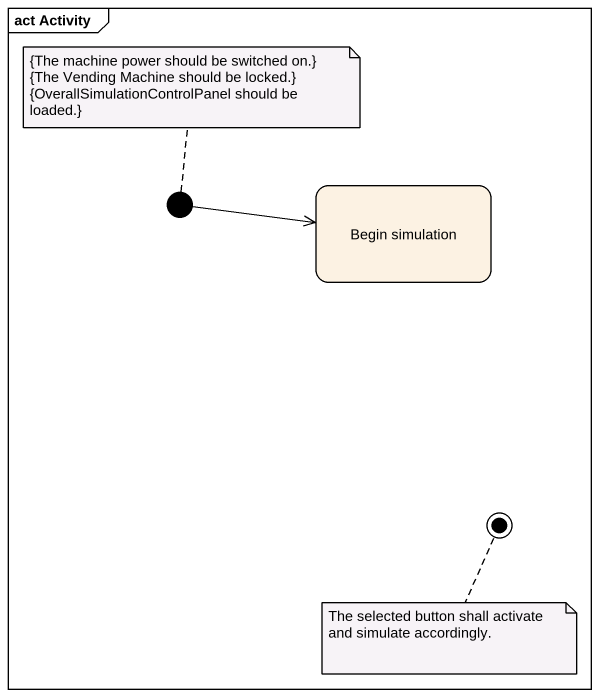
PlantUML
@startuml
mainframe act Activity
hide empty description
state initial1 <<start>>
state "Begin simulation" as Begin_simulation
state final1 <<end>>
initial1 -right-> Begin_simulation
note top of initial1
  {The machine power should be switched on.}
  {The Vending Machine should be locked.}
  {OverallSimulationControlPanel should be loaded.}
end note
note bottom of final1 : The selected button shall activate and simulate accordingly.
@enduml
